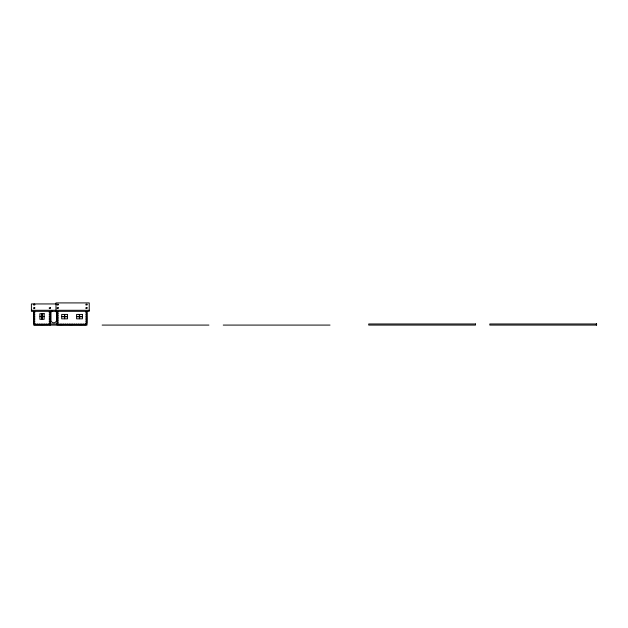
<?xml version="1.0" encoding="UTF-8"?>
<svg xmlns="http://www.w3.org/2000/svg" width="628" height="628" viewBox="0 0 628 628"><rect width="100%" height="100%" fill="white"/><g stroke="black" fill="none" stroke-linecap="round" stroke-linejoin="round"><path stroke-width="0.94" d="M55.978 303.944L31.4 303.944L31.4 311.331L89.239 311.331L89.239 302.916L55.978 302.916L55.978 311.331M31.4 310.287L89.239 310.287M50.405 311.81L49.29 311.81L49.29 312.925L50.405 312.925M57.093 311.81L58.208 311.81M33.622 312.925L34.736 312.925L34.736 311.81L33.622 311.81L33.622 325.084L87.017 325.084L87.017 311.81L85.903 311.81L85.903 312.925L87.017 312.925M57.093 312.925L58.208 312.925L58.208 314.031L57.093 314.031M33.622 314.031L34.736 314.031L34.736 315.146L33.622 315.146M50.405 314.031L49.29 314.031L49.29 315.146L50.405 315.146M87.017 314.031L85.903 314.031L85.903 315.146L87.017 315.146M57.093 315.146L58.208 315.146L58.208 316.261L57.093 316.261M33.622 316.261L34.736 316.261L34.736 317.376L33.622 317.376M50.405 316.261L49.29 316.261L49.29 317.376L50.405 317.376M87.017 316.261L85.903 316.261L85.903 317.376L87.017 317.376M57.093 317.376L58.208 317.376L58.208 318.482L57.093 318.482M33.622 318.482L34.736 318.482L34.736 319.597L33.622 319.597M50.405 318.482L49.29 318.482L49.29 319.597L50.405 319.597M87.017 318.482L85.903 318.482L85.903 319.597L87.017 319.597M57.093 319.597L58.208 319.597L58.208 320.712L57.093 320.712M33.622 320.712L34.736 320.712L34.736 321.819L33.622 321.819M50.405 320.712L49.29 320.712L49.29 321.819L50.405 321.819M87.017 320.712L85.903 320.712L85.903 321.819L87.017 321.819M57.093 321.819L58.208 321.819L58.208 322.933L57.093 322.933M33.622 322.933L34.736 322.933L34.736 325.084M50.405 322.933L49.29 322.933L49.29 325.084M87.017 322.933L85.903 322.933L85.903 325.084M34.736 323.969L35.851 323.969L35.851 325.084M49.29 323.969L48.081 323.969L48.081 325.084M50.405 323.969L57.093 323.969M85.903 323.969L84.843 323.969L84.843 325.084M102.144 325.084L208.92 325.084M223.246 325.084L330.022 325.084M596.372 323.969L596.372 325.084M83.791 325.084L83.791 323.969L82.676 323.969L82.676 325.084M81.562 325.084L81.562 323.969L80.455 323.969L80.455 325.084M79.34 325.084L79.34 323.969L78.225 323.969L78.225 325.084M77.118 325.084L77.118 323.969L76.004 323.969L76.004 325.084M74.889 325.084L74.889 323.969L73.782 323.969L73.782 325.084M72.667 325.084L72.667 323.969L71.553 323.969L71.553 325.084M70.438 325.084L70.438 323.969L69.331 323.969L69.331 325.084M68.217 325.084L68.217 323.969L67.102 323.969L67.102 325.084M65.995 325.084L65.995 323.969L64.88 323.969L64.88 325.084M63.766 325.084L63.766 323.969L62.659 323.969L62.659 325.084M61.544 325.084L61.544 323.969L60.429 323.969L60.429 325.084M59.315 325.084L59.315 323.969L58.208 323.969L58.208 325.084M57.093 311.739L57.093 325.084M50.405 311.59L50.405 325.084M46.974 325.084L46.974 323.969L45.86 323.969L45.86 325.084M44.745 325.084L44.745 323.969L43.638 323.969L43.638 325.084M42.523 325.084L42.523 323.969L41.409 323.969L41.409 325.084M40.302 325.084L40.302 323.969L39.187 323.969L39.187 325.084M38.072 325.084L38.072 323.969L36.958 323.969L36.958 325.084M51.967 311.103A2.85 2.85 0 0 0 50.97 312.697L50.97 320.633A2.85 2.85 0 0 0 56.528 320.633L56.528 312.697A2.85 2.85 0 0 0 55.531 311.103M34.736 304.227L33.622 304.219L33.622 305.004L34.736 305.004L34.736 304.227M58.208 304.219L57.093 304.219L57.093 304.988L58.208 304.988L58.208 304.219M87.017 304.219L85.903 304.219L85.903 304.988L87.017 304.988L87.017 304.219M34.736 307.72L33.622 307.72L33.622 308.497L34.736 308.497L34.736 307.72M50.405 307.72L49.29 307.72L49.29 308.497L50.405 308.497L50.405 307.72M58.208 307.72L57.093 307.72L57.093 308.497L58.208 308.497L58.208 307.72M87.017 307.72L85.903 307.72L85.903 308.497L87.017 308.497L87.017 307.72M41.88 313.71L39.87 313.71L39.87 316.363L41.88 316.363L41.88 313.71M44.164 313.71L42.155 313.71L42.155 316.363L44.164 316.363L44.164 313.71M64.464 314.424L61.685 314.424L61.685 316.488L64.464 316.488L64.464 314.424M67.526 314.424L64.747 314.424L64.747 316.488L67.526 316.488L67.526 314.424M79.371 314.424L76.585 314.424L76.585 316.488L79.371 316.488L79.371 314.424M82.425 314.424L79.646 314.424L79.646 316.488L82.425 316.488L82.425 314.424M41.88 316.638L39.87 316.638L39.87 319.299L41.88 319.299L41.88 316.638M44.164 316.638L42.155 316.638L42.155 319.299L44.164 319.299L44.164 316.638M64.464 316.771L61.685 316.771L61.685 318.836L64.464 318.836L64.464 316.771M67.526 316.771L64.747 316.771L64.747 318.836L67.526 318.836L67.526 316.771M79.371 316.771L76.585 316.771L76.585 318.836L79.371 318.836L79.371 316.771M82.425 316.771L79.646 316.771L79.646 318.836L82.425 318.836L82.425 316.771M475.498 323.969L368.714 323.969L368.714 325.084L475.498 325.084L475.498 323.969M596.6 323.969L489.816 323.969L489.816 325.084L596.6 325.084L596.6 323.969"/></g></svg>
